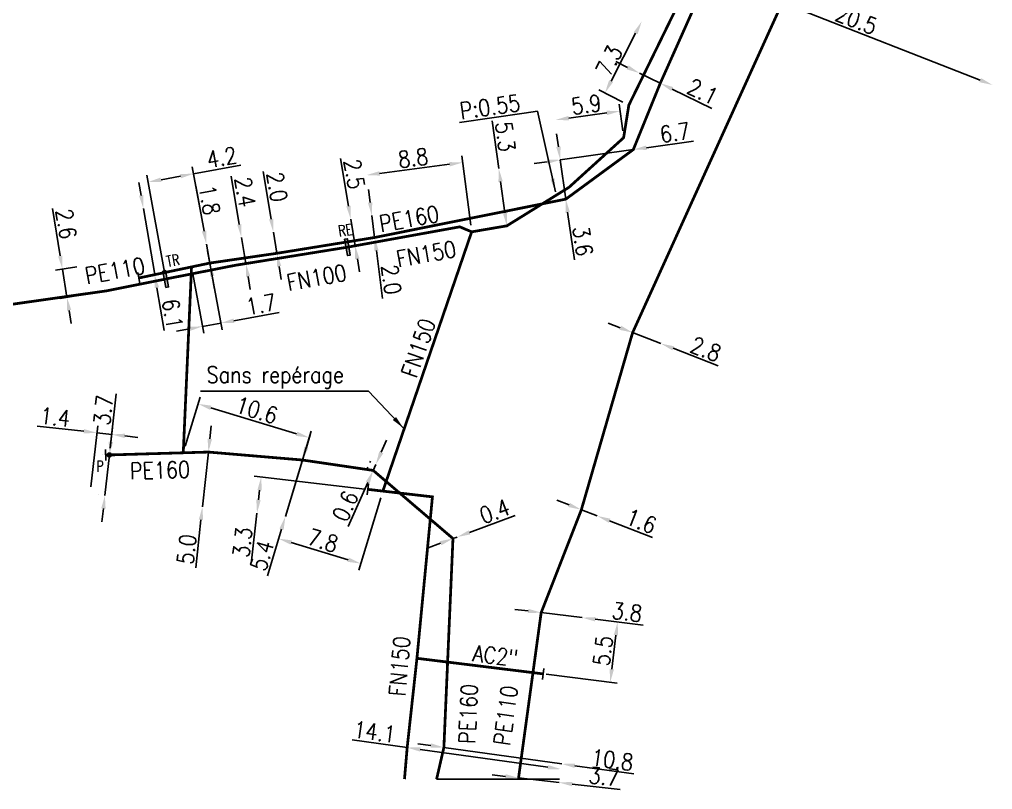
# Model space of a CAD drawing. Header units: millimetres. Extents: x 115427 to 116008, y 128996 to 129983.
# Drawn here: x 115919.5 to 116007.9, y 128999.1 to 129069 of the extents above; entities that cross this region are included whole.
import ezdxf
from ezdxf.enums import TextEntityAlignment as Align

# ---------------------------------------------------------------- set-up
doc = ezdxf.new("R2010")
doc.units = ezdxf.units.MM
doc.header["$PDMODE"] = 34
for name, pattern in [('L_25_AP', [2000, 1000, 1000]), ('L_25_FN', [2000, 1000, 1000]), ('L_25_PE', [2000, 1000, 1000])]:
    doc.linetypes.add(name, pattern=pattern)
doc.layers.get('0').update_dxf_attribs({"linetype": 'CONTINUOUS'})
doc.layers.get('Defpoints').update_dxf_attribs({"linetype": 'CONTINUOUS'})
for name, color, linetype in [('L_150', 1, 'CONTINUOUS'), ('L_300', 7, 'CONTINUOUS'), ('L_340', 7, 'CONTINUOUS')]:
    doc.layers.add(name, color=color, linetype=linetype)
doc.styles.add('G_ROMANS', font='ROMANS.SHX', dxfattribs={"width": 0.75})
doc.styles.get("Standard").update_dxf_attribs({"font": 'romans.shx', "width": 0.85})
doc.dimstyles.get("Standard").update_dxf_attribs({"dimtxt": 1.5, "dimasz": 1.2, "dimexe": 0.625, "dimexo": 0.625, "dimgap": 0.25, "dimtad": 1, "dimdec": 1, "dimzin": 0, "dimdsep": 46, "dimtxsty": 'Standard', "dimcen": -0.5, "dimadec": 0, "dimazin": 0, "dimtfac": 1, "dimtdec": 1, "dimtmove": 0, "dimatfit": 3, "dimfxl": 0, "dimtolj": 1, "dimtzin": 0, "dimarcsym": 0})

# ---------------------------------------------------------------- blocks, each defined once
blk = doc.blocks.new('*D31')
at = {"layer": 'Defpoints', "color": 0, "linetype": 'Continuous', "transparency": 16777216}
for p in [(115923.406, 129046.312), (115925.322, 129046.623), (115927.437, 129044.333)]:
    blk.add_point(p, dxfattribs=at)
at = {"layer": 'L_150', "color": 0, "linetype": 'Continuous', "lineweight": -2, "transparency": 16777216}
for p, q in [((115923.213, 129047.496), (115922.512, 129051.811)), ((115924.705, 129046.523), (115922.789, 129046.212)), ((115923.823, 129043.745), (115923.406, 129046.312)), ((115926.82, 129044.233), (115923.206, 129043.645)), ((115924.015, 129042.561), (115924.208, 129041.377))]:
    blk.add_line(p, q, dxfattribs=at)
at = {"layer": 'L_150', "color": 0, "linetype": 'Continuous', "transparency": 16777216}
for points in [[(115923.41, 129047.528), (115923.016, 129047.464), (115923.406, 129046.312)], [(115924.212, 129042.593), (115923.818, 129042.529), (115923.823, 129043.745)]]:
    blk.add_solid(points, dxfattribs=at)
at = {"layer": 'L_150', "color": 0, "linetype": 'Continuous', "transparency": 16777216, "insert": (115923.753, 129050.406), "char_height": 1.5, "attachment_point": 5, "rotation": 279.2305}
blk.add_mtext('\\A1;2.6', dxfattribs=at)
blk = doc.blocks.new('*D32')
at = {"layer": 'Defpoints', "color": 0, "linetype": 'Continuous', "transparency": 16777216}
for p in [(115949.586, 129050.837), (115949.586, 129050.837), (115949.991, 129048.421)]:
    blk.add_point(p, dxfattribs=at)
at = {"layer": 'L_150', "color": 0, "linetype": 'Continuous', "lineweight": -2, "transparency": 16777216}
for p, q in [((115949.388, 129052.021), (115948.667, 129056.332)), ((115949.991, 129048.421), (115949.586, 129050.837)), ((115950.189, 129047.237), (115950.387, 129046.054))]:
    blk.add_line(p, q, dxfattribs=at)
at = {"layer": 'L_150', "color": 0, "linetype": 'Continuous', "transparency": 16777216}
for points in [[(115949.586, 129052.054), (115949.191, 129051.988), (115949.586, 129050.837)], [(115950.386, 129047.27), (115949.991, 129047.204), (115949.991, 129048.421)]]:
    blk.add_solid(points, dxfattribs=at)
at = {"layer": 'L_150', "color": 0, "linetype": 'Continuous', "transparency": 16777216, "insert": (115949.915, 129054.933), "char_height": 1.5, "attachment_point": 5, "rotation": 279.49869}
blk.add_mtext('\\A1;2.5', dxfattribs=at)
blk = doc.blocks.new('*D33')
at = {"layer": 'Defpoints', "color": 0, "linetype": 'Continuous', "transparency": 16777216}
for p in [(115952.505, 129026.149), (115943.043, 129021.834), (115943.043, 129021.834)]:
    blk.add_point(p, dxfattribs=at)
at = {"layer": 'L_150', "color": 0, "linetype": 'Continuous', "lineweight": -2, "transparency": 16777216}
for p, q in [((115952.323, 129025.551), (115950.325, 129018.971)), ((115949.359, 129019.917), (115944.192, 129021.486))]:
    blk.add_line(p, q, dxfattribs=at)
at = {"layer": 'L_150', "color": 0, "linetype": 'Continuous', "transparency": 16777216}
for points in [[(115944.25, 129021.677), (115944.133, 129021.294), (115943.043, 129021.834)], [(115949.417, 129020.109), (115949.301, 129019.726), (115950.507, 129019.569)]]:
    blk.add_solid(points, dxfattribs=at)
at = {"layer": 'L_150', "color": 0, "linetype": 'Continuous', "transparency": 16777216, "insert": (115947.066, 129021.658), "char_height": 1.5, "attachment_point": 5, "rotation": 343.11285}
blk.add_mtext('\\A1;7.8', dxfattribs=at)
blk = doc.blocks.new('*D34')
at = {"layer": 'Defpoints', "color": 0, "linetype": 'Continuous', "transparency": 16777216}
for p in [(115951.498, 129026.266), (115941.078, 129024.15), (115941.078, 129024.15)]:
    blk.add_point(p, dxfattribs=at)
at = {"layer": 'L_340', "color": 0, "linetype": 'Continuous', "lineweight": -2, "transparency": 16777216}
for p, q in [((115950.877, 129026.338), (115940.836, 129027.5)), ((115941.319, 129026.236), (115941.216, 129025.342)), ((115941.078, 129024.15), (115940.575, 129019.808))]:
    blk.add_line(p, q, dxfattribs=at)
at = {"layer": 'L_340', "color": 0, "linetype": 'Continuous', "transparency": 16777216}
for points in [[(115941.121, 129026.259), (115941.518, 129026.213), (115941.457, 129027.428)], [(115941.017, 129025.365), (115941.414, 129025.319), (115941.078, 129024.15)]]:
    blk.add_solid(points, dxfattribs=at)
at = {"layer": 'L_340', "color": 0, "linetype": 'Continuous', "transparency": 16777216, "insert": (115939.764, 129021.498), "char_height": 1.5, "attachment_point": 5, "rotation": 83.39656}
blk.add_mtext('\\A1;3.3', dxfattribs=at)
blk = doc.blocks.new('L_340_19')
at = {"linetype": 'Continuous'}
blk.add_hatch(color=0, dxfattribs=at).paths.add_polyline_path([(0.125, 0.75), (-0.125, 0.75), (-0.125, -0.75), (0.125, -0.75)])
at = {"color": 0, "linetype": 'Continuous'}
blk.add_lwpolyline([(-0.125, 0.75), (0.125, 0.75), (0.125, -0.75), (-0.125, -0.75)], close=True, dxfattribs=at)
at = {"color": 0, "linetype": 'Continuous', "width": 0.75}
for tag, height, flags, p in [('TR', 1, 8, (0, 1.981)), ('DEF_LEG', 1.2, 3, (0, -5)), ('DEF_COUP', 1.2, 3, (0, -7.5)), ('DEF_TYPE', 1.2, 3, (0, -10))]:
    blk.add_attdef(tag, text='', height=height, dxfattribs=dict(at, flags=flags)).set_placement(p, align=Align.MIDDLE)
blk = doc.blocks.new('L_340_07')
at = {"color": 0, "linetype": 'Continuous', "const_width": 0.25, "flags": 128}
blk.add_lwpolyline([(0, 0), (0.35, 0)], dxfattribs=at)
at = {"color": 0, "linetype": 'Continuous', "flags": 128}
blk.add_lwpolyline([(0.35, -0.5), (0.35, 0.5)], dxfattribs=at)
at = {"color": 0, "linetype": 'Continuous', "width": 0.75, "flags": 3}
for tag, p in [('DEF_LEG', (0.723, -3.465)), ('DEF_COUP', (0.723, -5.965)), ('DEF_TYPE', (0.723, -8.465))]:
    blk.add_attdef(tag, text='', height=1.2, dxfattribs=at).set_placement(p, align=Align.MIDDLE)
blk = doc.blocks.new('*D36')
at = {"layer": 'Defpoints', "color": 0, "linetype": 'Continuous', "transparency": 16777216}
for p in [(115973.823, 129014.261), (115973.823, 129014.261), (115966.717, 129009.597)]:
    blk.add_point(p, dxfattribs=at)
at = {"layer": 'L_340', "color": 0, "linetype": 'Continuous', "lineweight": -2, "transparency": 16777216}
for p, q in [((115973.296, 129009.994), (115973.676, 129013.07)), ((115967.337, 129009.52), (115973.769, 129008.726))]:
    blk.add_line(p, q, dxfattribs=at)
at = {"layer": 'L_340', "color": 0, "linetype": 'Continuous', "transparency": 16777216}
for points in [[(115973.477, 129013.095), (115973.874, 129013.046), (115973.823, 129014.261)], [(115973.098, 129010.018), (115973.495, 129009.969), (115973.149, 129008.803)]]:
    blk.add_solid(points, dxfattribs=at)
at = {"layer": 'L_340', "color": 0, "linetype": 'Continuous', "transparency": 16777216, "insert": (115972.493, 129011.655), "char_height": 1.5, "attachment_point": 5, "rotation": 82.96334}
blk.add_mtext('\\A1;5.5', dxfattribs=at)
blk = doc.blocks.new('*D37')
at = {"layer": 'Defpoints', "color": 0, "linetype": 'Continuous', "transparency": 16777216}
for p in [(115954.715, 129002.864), (115968.679, 129000.909), (115968.679, 129000.909)]:
    blk.add_point(p, dxfattribs=at)
at = {"layer": 'L_150', "color": 0, "linetype": 'Continuous', "lineweight": -2, "transparency": 16777216}
for p, q in [((115954.715, 129002.864), (115949.724, 129003.562)), ((115967.49, 129001.075), (115955.903, 129002.697))]:
    blk.add_line(p, q, dxfattribs=at)
at = {"layer": 'L_150', "color": 0, "linetype": 'Continuous', "transparency": 16777216}
for points in [[(115955.931, 129002.895), (115955.876, 129002.499), (115954.715, 129002.864)], [(115967.518, 129001.273), (115967.463, 129000.877), (115968.679, 129000.909)]]:
    blk.add_solid(points, dxfattribs=at)
at = {"layer": 'L_150', "color": 0, "linetype": 'Continuous', "transparency": 16777216, "insert": (115951.764, 129004.286), "char_height": 1.5, "attachment_point": 5, "rotation": 352.03154}
blk.add_mtext('\\A1;14.1', dxfattribs=at)
blk = doc.blocks.new('*D38')
at = {"layer": 'Defpoints', "color": 0, "linetype": 'Continuous', "transparency": 16777216}
for p in [(115951.021, 129054.838), (115951.021, 129054.838), (115960.57, 129049.688)]:
    blk.add_point(p, dxfattribs=at)
at = {"layer": 'L_150', "color": 0, "linetype": 'Continuous', "lineweight": -2, "transparency": 16777216}
for p, q in [((115958.557, 129055.824), (115952.211, 129054.993)), ((115960.489, 129050.308), (115959.665, 129056.6))]:
    blk.add_line(p, q, dxfattribs=at)
at = {"layer": 'L_150', "color": 0, "linetype": 'Continuous', "transparency": 16777216}
for points in [[(115958.531, 129056.023), (115958.583, 129055.626), (115959.746, 129055.98)], [(115952.185, 129055.192), (115952.237, 129054.795), (115951.021, 129054.838)]]:
    blk.add_solid(points, dxfattribs=at)
at = {"layer": 'L_150', "color": 0, "linetype": 'Continuous', "transparency": 16777216, "insert": (115955.254, 129056.4), "char_height": 1.5, "attachment_point": 5, "rotation": 7.45981}
blk.add_mtext('\\A1;8.8', dxfattribs=at)
blk = doc.blocks.new('L_340_20')
at = {"linetype": 'Continuous'}
blk.add_hatch(color=0, dxfattribs=at).paths.add_polyline_path([(0.125, 0.75), (-0.125, 0.75), (-0.125, -0.75), (0.125, -0.75)])
at = {"color": 0, "linetype": 'Continuous'}
blk.add_lwpolyline([(-0.125, 0.75), (0.125, 0.75), (0.125, -0.75), (-0.125, -0.75)], close=True, dxfattribs=at)
at = {"color": 0, "linetype": 'Continuous', "width": 0.75}
for tag, height, flags, p in [('RE', 1, 8, (0, 2.189)), ('DEF_LEG', 1.2, 3, (0, -5)), ('DEF_COUP', 1.2, 3, (0, -7.5)), ('DEF_TYPE', 1.2, 3, (0, -10))]:
    blk.add_attdef(tag, text='', height=height, dxfattribs=dict(at, flags=flags)).set_placement(p, align=Align.MIDDLE)
blk = doc.blocks.new('*D40')
at = {"layer": 'Defpoints', "color": 0, "linetype": 'Continuous', "transparency": 16777216}
for p in [(115963.031, 129055.432), (115963.031, 129055.432), (115963.765, 129050.234)]:
    blk.add_point(p, dxfattribs=at)
at = {"layer": 'L_150', "color": 0, "linetype": 'Continuous', "lineweight": -2, "transparency": 16777216}
for p, q in [((115963.031, 129055.432), (115962.42, 129059.761)), ((115963.597, 129051.422), (115963.199, 129054.244))]:
    blk.add_line(p, q, dxfattribs=at)
at = {"layer": 'L_150', "color": 0, "linetype": 'Continuous', "transparency": 16777216}
for points in [[(115963.397, 129054.272), (115963.001, 129054.216), (115963.031, 129055.432)], [(115963.795, 129051.45), (115963.399, 129051.394), (115963.765, 129050.234)]]:
    blk.add_solid(points, dxfattribs=at)
at = {"layer": 'L_150', "color": 0, "linetype": 'Continuous', "transparency": 16777216, "insert": (115963.632, 129058.33), "char_height": 1.5, "attachment_point": 5, "rotation": 278.03286}
blk.add_mtext('\\A1;5.3', dxfattribs=at)
blk = doc.blocks.new('*D41')
at = {"layer": 'Defpoints', "color": 0, "linetype": 'Continuous', "transparency": 16777216}
for p in [(115939.671, 129049.178), (115939.671, 129049.178), (115939.084, 129046.647)]:
    blk.add_point(p, dxfattribs=at)
at = {"layer": 'L_150', "color": 0, "linetype": 'Continuous', "lineweight": -2, "transparency": 16777216}
for p, q in [((115939.473, 129050.362), (115938.742, 129054.733)), ((115940.067, 129046.811), (115939.671, 129049.178)), ((115939.701, 129046.75), (115940.684, 129046.914)), ((115940.265, 129045.628), (115940.463, 129044.444))]:
    blk.add_line(p, q, dxfattribs=at)
at = {"layer": 'L_150', "color": 0, "linetype": 'Continuous', "transparency": 16777216}
for points in [[(115939.67, 129050.395), (115939.276, 129050.329), (115939.671, 129049.178)], [(115940.462, 129045.661), (115940.068, 129045.595), (115940.067, 129046.811)]]:
    blk.add_solid(points, dxfattribs=at)
at = {"layer": 'L_150', "color": 0, "linetype": 'Continuous', "transparency": 16777216, "insert": (115939.995, 129053.304), "char_height": 1.5, "attachment_point": 5, "rotation": 279.49869}
blk.add_mtext('\\A1;2.4', dxfattribs=at)
blk = doc.blocks.new('*D42')
at = {"layer": 'Defpoints', "color": 0, "linetype": 'Continuous', "transparency": 16777216}
for p in [(115968.191, 129059.848), (115968.191, 129059.848), (115974.367, 129058.232)]:
    blk.add_point(p, dxfattribs=at)
at = {"layer": 'L_150', "color": 0, "linetype": 'Continuous', "lineweight": -2, "transparency": 16777216}
for p, q in [((115974.282, 129058.851), (115973.952, 129061.266)), ((115972.848, 129060.485), (115969.38, 129060.011))]:
    blk.add_line(p, q, dxfattribs=at)
at = {"layer": 'L_150', "color": 0, "linetype": 'Continuous', "transparency": 16777216}
for points in [[(115969.353, 129060.209), (115969.407, 129059.812), (115968.191, 129059.848)], [(115972.821, 129060.683), (115972.875, 129060.287), (115974.037, 129060.647)]]:
    blk.add_solid(points, dxfattribs=at)
at = {"layer": 'L_150', "color": 0, "linetype": 'Continuous', "transparency": 16777216, "insert": (115970.979, 129061.238), "char_height": 1.5, "attachment_point": 5, "rotation": 7.78445}
blk.add_mtext('\\A1;5.9', dxfattribs=at)
blk = doc.blocks.new('*D43')
at = {"layer": 'Defpoints', "color": 0, "linetype": 'Continuous', "transparency": 16777216}
for p in [(115976.01, 129068.791), (115976.01, 129068.791), (115974.84, 129061.186)]:
    blk.add_point(p, dxfattribs=at)
at = {"layer": 'L_150', "color": 0, "linetype": 'Continuous', "lineweight": -2, "transparency": 16777216}
for p, q in [((115973.224, 129063.364), (115975.462, 129067.724)), ((115974.284, 129061.471), (115972.12, 129062.582))]:
    blk.add_line(p, q, dxfattribs=at)
at = {"layer": 'L_150', "color": 0, "linetype": 'Continuous', "transparency": 16777216}
for points in [[(115975.284, 129067.815), (115975.639, 129067.632), (115976.01, 129068.791)], [(115973.046, 129063.456), (115973.402, 129063.273), (115972.676, 129062.297)]]:
    blk.add_solid(points, dxfattribs=at)
at = {"layer": 'L_150', "color": 0, "linetype": 'Continuous', "transparency": 16777216, "insert": (115973.053, 129065.222), "char_height": 1.5, "attachment_point": 5, "rotation": 62.82729}
blk.add_mtext('\\A1;7.3', dxfattribs=at)
blk = doc.blocks.new('*D45')
at = {"layer": 'Defpoints', "color": 0, "linetype": 'Continuous', "transparency": 16777216}
for p in [(115935.314, 129054.963), (115936.08, 129050.777), (115932.794, 129045.405)]:
    blk.add_point(p, dxfattribs=at)
at = {"layer": 'L_340', "color": 0, "linetype": 'Continuous', "lineweight": -2, "transparency": 16777216}
for p, q in [((115935.968, 129051.392), (115935.202, 129055.577)), ((115935.314, 129054.963), (115939.614, 129055.75)), ((115932.681, 129046.02), (115931.07, 129054.821)), ((115932.363, 129054.423), (115934.134, 129054.747))]:
    blk.add_line(p, q, dxfattribs=at)
at = {"layer": 'L_340', "color": 0, "linetype": 'Continuous', "transparency": 16777216}
for points in [[(115934.098, 129054.943), (115934.17, 129054.55), (115935.314, 129054.963)], [(115932.327, 129054.619), (115932.399, 129054.226), (115931.183, 129054.207)]]:
    blk.add_solid(points, dxfattribs=at)
at = {"layer": 'L_340', "color": 0, "linetype": 'Continuous', "transparency": 16777216, "insert": (115937.874, 129056.448), "char_height": 1.5, "attachment_point": 5, "rotation": 10.37121}
blk.add_mtext('\\A1;4.2', dxfattribs=at)
blk = doc.blocks.new('*D103')
at = {"layer": 'Defpoints', "color": 0, "linetype": 'Continuous', "transparency": 16777216}
for p in [(115988.775, 129070.491), (116007.867, 129063.024), (116007.867, 129063.024)]:
    blk.add_point(p, dxfattribs=at)
at = {"layer": 'L_150', "color": 0, "linetype": 'Continuous', "lineweight": -2, "transparency": 16777216}
blk.add_line((115989.893, 129070.054), (116006.749, 129063.461), dxfattribs=at)
at = {"layer": 'L_150', "color": 0, "linetype": 'Continuous', "transparency": 16777216}
for points in [[(115989.966, 129070.24), (115989.82, 129069.868), (115988.775, 129070.491)], [(116006.822, 129063.647), (116006.676, 129063.275), (116007.867, 129063.024)]]:
    blk.add_solid(points, dxfattribs=at)
at = {"layer": 'L_150', "color": 0, "linetype": 'Continuous', "transparency": 16777216, "insert": (115995.505, 129068.933), "char_height": 1.5, "attachment_point": 5, "rotation": 338.63851}
blk.add_mtext('\\A1;20.5', dxfattribs=at)
blk = doc.blocks.new('*D107')
at = {"layer": 'Defpoints', "color": 0, "linetype": 'Continuous', "transparency": 16777216}
for p in [(115975.809, 129064.098), (115975.809, 129064.098), (115977.697, 129063.179)]:
    blk.add_point(p, dxfattribs=at)
at = {"layer": 'L_150', "color": 0, "linetype": 'Continuous', "lineweight": -2, "transparency": 16777216}
for p, q in [((115974.73, 129064.623), (115973.651, 129065.148)), ((115975.809, 129064.098), (115977.697, 129063.179)), ((115978.776, 129062.654), (115982.38, 129060.901))]:
    blk.add_line(p, q, dxfattribs=at)
at = {"layer": 'L_150', "color": 0, "linetype": 'Continuous', "transparency": 16777216}
for points in [[(115974.818, 129064.803), (115974.642, 129064.443), (115975.809, 129064.098)], [(115978.864, 129062.834), (115978.689, 129062.474), (115977.697, 129063.179)]]:
    blk.add_solid(points, dxfattribs=at)
at = {"layer": 'L_150', "color": 0, "linetype": 'Continuous', "transparency": 16777216, "insert": (115981.555, 129062.414), "char_height": 1.5, "attachment_point": 5, "rotation": 334.05377}
blk.add_mtext('\\A1;2.1', dxfattribs=at)
blk = doc.blocks.new('*D108')
at = {"layer": 'Defpoints', "color": 0, "linetype": 'Continuous', "transparency": 16777216}
for p in [(115968.615, 129056.22), (115968.615, 129056.22), (115969.118, 129052.656)]:
    blk.add_point(p, dxfattribs=at)
at = {"layer": 'L_150', "color": 0, "linetype": 'Continuous', "lineweight": -2, "transparency": 16777216}
for p, q in [((115968.447, 129057.408), (115968.28, 129058.597)), ((115968.615, 129056.22), (115969.118, 129052.656)), ((115969.286, 129051.467), (115969.897, 129047.139))]:
    blk.add_line(p, q, dxfattribs=at)
at = {"layer": 'L_150', "color": 0, "linetype": 'Continuous', "transparency": 16777216}
for points in [[(115968.645, 129057.436), (115968.249, 129057.38), (115968.615, 129056.22)], [(115969.484, 129051.495), (115969.088, 129051.439), (115969.118, 129052.656)]]:
    blk.add_solid(points, dxfattribs=at)
at = {"layer": 'L_150', "color": 0, "linetype": 'Continuous', "transparency": 16777216, "insert": (115970.665, 129048.849), "char_height": 1.5, "attachment_point": 5, "rotation": 278.03286}
blk.add_mtext('\\A1;3.6', dxfattribs=at)
blk = doc.blocks.new('*D109')
at = {"layer": 'Defpoints', "color": 0, "linetype": 'Continuous', "transparency": 16777216}
for p in [(115975.249, 129057.156), (115968.615, 129056.22), (115968.615, 129056.22)]:
    blk.add_point(p, dxfattribs=at)
at = {"layer": 'L_150', "color": 0, "linetype": 'Continuous', "lineweight": -2, "transparency": 16777216}
for p, q in [((115976.438, 129057.324), (115980.706, 129057.927)), ((115968.615, 129056.22), (115975.249, 129057.156)), ((115967.427, 129056.053), (115966.239, 129055.885))]:
    blk.add_line(p, q, dxfattribs=at)
at = {"layer": 'L_150', "color": 0, "linetype": 'Continuous', "transparency": 16777216}
for points in [[(115976.41, 129057.522), (115976.466, 129057.126), (115975.249, 129057.156)], [(115967.399, 129056.251), (115967.455, 129055.854), (115968.615, 129056.22)]]:
    blk.add_solid(points, dxfattribs=at)
at = {"layer": 'L_150', "color": 0, "linetype": 'Continuous', "transparency": 16777216, "insert": (115979.026, 129058.699), "char_height": 1.5, "attachment_point": 5, "rotation": 8.03286}
blk.add_mtext('\\A1;6.7', dxfattribs=at)
blk = doc.blocks.new('*D110')
at = {"layer": 'Defpoints', "color": 0, "linetype": 'Continuous', "transparency": 16777216}
for p in [(115951.503, 129051.158), (115951.503, 129051.158), (115951.762, 129049.175)]:
    blk.add_point(p, dxfattribs=at)
at = {"layer": 'L_150', "color": 0, "linetype": 'Continuous', "lineweight": -2, "transparency": 16777216}
for p, q in [((115951.347, 129052.348), (115951.191, 129053.538)), ((115951.503, 129051.158), (115951.762, 129049.175)), ((115951.918, 129047.985), (115952.486, 129043.651))]:
    blk.add_line(p, q, dxfattribs=at)
at = {"layer": 'L_150', "color": 0, "linetype": 'Continuous', "transparency": 16777216}
for points in [[(115951.545, 129052.374), (115951.149, 129052.322), (115951.503, 129051.158)], [(115952.117, 129048.011), (115951.72, 129047.959), (115951.762, 129049.175)]]:
    blk.add_solid(points, dxfattribs=at)
at = {"layer": 'L_150', "color": 0, "linetype": 'Continuous', "transparency": 16777216, "insert": (115953.271, 129045.353), "char_height": 1.5, "attachment_point": 5, "rotation": 277.45981}
blk.add_mtext('\\A1;2.0', dxfattribs=at)
blk = doc.blocks.new('*D111')
at = {"layer": 'Defpoints', "color": 0, "linetype": 'Continuous', "transparency": 16777216}
for p in [(115942.566, 129049.663), (115942.566, 129049.663), (115942.888, 129047.74)]:
    blk.add_point(p, dxfattribs=at)
at = {"layer": 'L_150', "color": 0, "linetype": 'Continuous', "lineweight": -2, "transparency": 16777216}
for p, q in [((115942.368, 129050.846), (115941.646, 129055.158)), ((115942.888, 129047.74), (115942.566, 129049.663)), ((115943.086, 129046.556), (115943.285, 129045.373))]:
    blk.add_line(p, q, dxfattribs=at)
at = {"layer": 'L_150', "color": 0, "linetype": 'Continuous', "transparency": 16777216}
for points in [[(115942.565, 129050.879), (115942.171, 129050.813), (115942.566, 129049.663)], [(115943.284, 129046.589), (115942.889, 129046.523), (115942.888, 129047.74)]]:
    blk.add_solid(points, dxfattribs=at)
at = {"layer": 'L_150', "color": 0, "linetype": 'Continuous', "transparency": 16777216, "insert": (115942.895, 129053.759), "char_height": 1.5, "attachment_point": 5, "rotation": 279.50313}
blk.add_mtext('\\A1;2.0', dxfattribs=at)
blk = doc.blocks.new('*D112')
at = {"layer": 'Defpoints', "color": 0, "linetype": 'Continuous', "transparency": 16777216}
for p in [(115936.483, 129048.574), (115936.483, 129048.574), (115936.799, 129046.853)]:
    blk.add_point(p, dxfattribs=at)
at = {"layer": 'L_150', "color": 0, "linetype": 'Continuous', "lineweight": -2, "transparency": 16777216}
for p, q in [((115936.267, 129049.755), (115935.513, 129053.875)), ((115936.799, 129046.853), (115936.483, 129048.574)), ((115937.015, 129045.672), (115937.231, 129044.492))]:
    blk.add_line(p, q, dxfattribs=at)
at = {"layer": 'L_150', "color": 0, "linetype": 'Continuous', "transparency": 16777216}
for points in [[(115936.464, 129049.791), (115936.071, 129049.719), (115936.483, 129048.574)], [(115937.211, 129045.708), (115936.818, 129045.636), (115936.799, 129046.853)]]:
    blk.add_solid(points, dxfattribs=at)
at = {"layer": 'L_150', "color": 0, "linetype": 'Continuous', "transparency": 16777216, "insert": (115936.766, 129052.585), "char_height": 1.5, "attachment_point": 5, "rotation": 280.37121}
blk.add_mtext('\\A1;1.8', dxfattribs=at)
blk = doc.blocks.new('*D113')
at = {"layer": 'Defpoints', "color": 0, "linetype": 'Continuous', "transparency": 16777216}
for p in [(115936.483, 129048.574), (115935.134, 129046.503), (115937.795, 129041.406)]:
    blk.add_point(p, dxfattribs=at)
at = {"layer": 'L_150', "color": 0, "linetype": 'Continuous', "lineweight": -2, "transparency": 16777216}
for p, q in [((115936.596, 129047.959), (115937.908, 129040.791)), ((115935.247, 129045.888), (115936.236, 129040.485)), ((115938.976, 129041.622), (115943.097, 129042.376)), ((115934.943, 129040.884), (115933.762, 129040.668)), ((115936.123, 129041.1), (115937.795, 129041.406))]:
    blk.add_line(p, q, dxfattribs=at)
at = {"layer": 'L_150', "color": 0, "linetype": 'Continuous', "transparency": 16777216}
for points in [[(115938.94, 129041.819), (115939.012, 129041.425), (115937.795, 129041.406)], [(115934.907, 129041.081), (115934.979, 129040.687), (115936.123, 129041.1)]]:
    blk.add_solid(points, dxfattribs=at)
at = {"layer": 'L_150', "color": 0, "linetype": 'Continuous', "transparency": 16777216, "insert": (115941.446, 129043.091), "char_height": 1.5, "attachment_point": 5, "rotation": 10.37121}
blk.add_mtext('\\A1;1.7', dxfattribs=at)
blk = doc.blocks.new('*D114')
at = {"layer": 'Defpoints', "color": 0, "linetype": 'Continuous', "transparency": 16777216}
for p in [(115930.761, 129051.813), (115930.761, 129051.813), (115931.789, 129045.8)]:
    blk.add_point(p, dxfattribs=at)
at = {"layer": 'L_150', "color": 0, "linetype": 'Continuous', "lineweight": -2, "transparency": 16777216}
for p, q in [((115930.559, 129052.996), (115930.357, 129054.179)), ((115930.761, 129051.813), (115931.789, 129045.8)), ((115931.991, 129044.618), (115932.656, 129040.728))]:
    blk.add_line(p, q, dxfattribs=at)
at = {"layer": 'L_150', "color": 0, "linetype": 'Continuous', "transparency": 16777216}
for points in [[(115930.756, 129053.03), (115930.362, 129052.962), (115930.761, 129051.813)], [(115932.188, 129044.651), (115931.794, 129044.584), (115931.789, 129045.8)]]:
    blk.add_solid(points, dxfattribs=at)
at = {"layer": 'L_150', "color": 0, "linetype": 'Continuous', "transparency": 16777216, "insert": (115933.411, 129042.25), "char_height": 1.5, "attachment_point": 5, "rotation": 279.70173}
blk.add_mtext('\\A1;6.1', dxfattribs=at)
blk = doc.blocks.new('*D115')
at = {"layer": 'Defpoints', "color": 0, "linetype": 'Continuous', "transparency": 16777216}
for p in [(115945.21, 129028.971), (115943.656, 129023.852), (115943.656, 129023.852)]:
    blk.add_point(p, dxfattribs=at)
at = {"layer": 'L_150', "color": 0, "linetype": 'Continuous', "lineweight": -2, "transparency": 16777216}
for p, q in [((115945.558, 129030.119), (115945.907, 129031.267)), ((115945.21, 129028.971), (115943.656, 129023.852)), ((115943.307, 129022.703), (115942.02, 129018.462))]:
    blk.add_line(p, q, dxfattribs=at)
at = {"layer": 'L_150', "color": 0, "linetype": 'Continuous', "transparency": 16777216}
for points in [[(115945.367, 129030.177), (115945.75, 129030.061), (115945.21, 129028.971)], [(115943.116, 129022.761), (115943.498, 129022.645), (115943.656, 129023.852)]]:
    blk.add_solid(points, dxfattribs=at)
at = {"layer": 'L_150', "color": 0, "linetype": 'Continuous', "transparency": 16777216, "insert": (115941.532, 129020.299), "char_height": 1.5, "attachment_point": 5, "rotation": 73.11285}
blk.add_mtext('\\A1;5.4', dxfattribs=at)
blk = doc.blocks.new('*D116')
at = {"layer": 'Defpoints', "color": 0, "linetype": 'Continuous', "transparency": 16777216}
for p in [(115945.826, 129031.002), (115934.384, 129029.628), (115943.656, 129023.852)]:
    blk.add_point(p, dxfattribs=at)
at = {"layer": 'L_150', "color": 0, "linetype": 'Continuous', "lineweight": -2, "transparency": 16777216}
for p, q in [((115934.565, 129030.226), (115935.913, 129034.664)), ((115936.88, 129033.718), (115944.678, 129031.35)), ((115943.837, 129024.45), (115946.008, 129031.6))]:
    blk.add_line(p, q, dxfattribs=at)
at = {"layer": 'L_150', "color": 0, "linetype": 'Continuous', "transparency": 16777216}
for points in [[(115936.938, 129033.909), (115936.821, 129033.526), (115935.731, 129034.066)], [(115944.736, 129031.542), (115944.62, 129031.159), (115945.826, 129031.002)]]:
    blk.add_solid(points, dxfattribs=at)
at = {"layer": 'L_150', "color": 0, "linetype": 'Continuous', "transparency": 16777216, "insert": (115941.063, 129033.493), "char_height": 1.5, "attachment_point": 5, "rotation": 343.11285}
blk.add_mtext('\\A1;10.6', dxfattribs=at)
blk = doc.blocks.new('*D117')
at = {"layer": 'Defpoints', "color": 0, "linetype": 'Continuous', "transparency": 16777216}
for p in [(115936.663, 129029.694), (115936.12, 129024.724), (115936.12, 129024.724)]:
    blk.add_point(p, dxfattribs=at)
at = {"layer": 'L_150', "color": 0, "linetype": 'Continuous', "lineweight": -2, "transparency": 16777216}
for p, q in [((115936.793, 129030.887), (115936.923, 129032.08)), ((115936.663, 129029.694), (115936.12, 129024.724)), ((115935.99, 129023.531), (115935.515, 129019.185))]:
    blk.add_line(p, q, dxfattribs=at)
at = {"layer": 'L_150', "color": 0, "linetype": 'Continuous', "transparency": 16777216}
for points in [[(115936.594, 129030.909), (115936.992, 129030.866), (115936.663, 129029.694)], [(115935.791, 129023.553), (115936.189, 129023.509), (115936.12, 129024.724)]]:
    blk.add_solid(points, dxfattribs=at)
at = {"layer": 'L_150', "color": 0, "linetype": 'Continuous', "transparency": 16777216, "insert": (115934.693, 129020.87), "char_height": 1.5, "attachment_point": 5, "rotation": 83.76973}
blk.add_mtext('\\A1;5.0', dxfattribs=at)
blk = doc.blocks.new('*D118')
at = {"layer": 'Defpoints', "color": 0, "linetype": 'Continuous', "transparency": 16777216}
for p in [(115926.543, 129031.445), (115927.677, 129029.432), (115925.925, 129025.904)]:
    blk.add_point(p, dxfattribs=at)
at = {"layer": 'L_340', "color": 0, "linetype": 'Continuous', "lineweight": -2, "transparency": 16777216}
for p, q in [((115925.35, 129031.578), (115921.126, 129032.049)), ((115925.994, 129026.525), (115926.612, 129032.066)), ((115927.746, 129030.053), (115927.954, 129031.916)), ((115927.884, 129031.295), (115926.543, 129031.445)), ((115929.077, 129031.162), (115930.27, 129031.029))]:
    blk.add_line(p, q, dxfattribs=at)
at = {"layer": 'L_340', "color": 0, "linetype": 'Continuous', "transparency": 16777216}
for points in [[(115925.372, 129031.777), (115925.328, 129031.379), (115926.543, 129031.445)], [(115929.099, 129031.361), (115929.055, 129030.963), (115927.884, 129031.295)]]:
    blk.add_solid(points, dxfattribs=at)
at = {"layer": 'L_340', "color": 0, "linetype": 'Continuous', "transparency": 16777216, "insert": (115922.753, 129032.874), "char_height": 1.5, "attachment_point": 5, "rotation": 353.63763}
blk.add_mtext('\\A1;1.4', dxfattribs=at)
blk = doc.blocks.new('*D119')
at = {"layer": 'Defpoints', "color": 0, "linetype": 'Continuous', "transparency": 16777216}
for p in [(115927.677, 129029.432), (115927.267, 129025.755), (115927.267, 129025.755)]:
    blk.add_point(p, dxfattribs=at)
at = {"layer": 'L_340', "color": 0, "linetype": 'Continuous', "lineweight": -2, "transparency": 16777216}
for p, q in [((115927.81, 129030.624), (115928.294, 129034.969)), ((115927.056, 129029.501), (115927.056, 129029.501)), ((115927.267, 129025.755), (115927.677, 129029.432)), ((115926.646, 129025.824), (115926.646, 129025.824)), ((115927.134, 129024.562), (115927.001, 129023.369))]:
    blk.add_line(p, q, dxfattribs=at)
at = {"layer": 'L_340', "color": 0, "linetype": 'Continuous', "transparency": 16777216}
for points in [[(115927.611, 129030.647), (115928.008, 129030.602), (115927.677, 129029.432)], [(115926.935, 129024.584), (115927.332, 129024.54), (115927.267, 129025.755)]]:
    blk.add_solid(points, dxfattribs=at)
at = {"layer": 'L_340', "color": 0, "linetype": 'Continuous', "transparency": 16777216, "insert": (115927.125, 129033.504), "char_height": 1.5, "attachment_point": 5, "rotation": 83.63763}
blk.add_mtext('\\A1;3.7', dxfattribs=at)
blk = doc.blocks.new('*D120')
at = {"layer": 'Defpoints', "color": 0, "linetype": 'Continuous', "transparency": 16777216}
for p in [(115951.873, 129028.576), (115951.984, 129028.526), (115951.74, 129027.978)]:
    blk.add_point(p, dxfattribs=at)
at = {"layer": 'L_150', "color": 0, "linetype": 'Continuous', "lineweight": -2, "transparency": 16777216}
for p, q in [((115952.361, 129029.672), (115952.848, 129030.768)), ((115951.413, 129028.78), (115951.302, 129028.83)), ((115951.873, 129028.576), (115951.629, 129028.027)), ((115951.169, 129028.232), (115951.058, 129028.281)), ((115951.141, 129026.931), (115949.364, 129022.937))]:
    blk.add_line(p, q, dxfattribs=at)
at = {"layer": 'L_150', "color": 0, "linetype": 'Continuous', "transparency": 16777216}
for points in [[(115952.178, 129029.753), (115952.543, 129029.591), (115951.873, 129028.576)], [(115950.959, 129027.012), (115951.324, 129026.85), (115951.629, 129028.027)]]:
    blk.add_solid(points, dxfattribs=at)
at = {"layer": 'L_150', "color": 0, "linetype": 'Continuous', "transparency": 16777216, "insert": (115949.095, 129024.792), "char_height": 1.5, "attachment_point": 5, "rotation": 66.01711}
blk.add_mtext('\\A1;0.6', dxfattribs=at)
blk = doc.blocks.new('*D121')
at = {"layer": 'Defpoints', "color": 0, "linetype": 'Continuous', "transparency": 16777216}
for p in [(115958.049, 129002.88), (115968.745, 129001.382), (115968.745, 129001.382)]:
    blk.add_point(p, dxfattribs=at)
at = {"layer": 'L_150', "color": 0, "linetype": 'Continuous', "lineweight": -2, "transparency": 16777216}
for p, q in [((115956.861, 129003.046), (115955.673, 129003.212)), ((115958.049, 129002.88), (115968.745, 129001.382)), ((115969.934, 129001.216), (115975.285, 129000.467))]:
    blk.add_line(p, q, dxfattribs=at)
at = {"layer": 'L_150', "color": 0, "linetype": 'Continuous', "transparency": 16777216}
for points in [[(115956.889, 129003.244), (115956.833, 129002.848), (115958.049, 129002.88)], [(115969.961, 129001.414), (115969.906, 129001.018), (115968.745, 129001.382)]]:
    blk.add_solid(points, dxfattribs=at)
at = {"layer": 'L_150', "color": 0, "linetype": 'Continuous', "transparency": 16777216, "insert": (115973.342, 129001.749), "char_height": 1.5, "attachment_point": 5, "rotation": 352.03154}
blk.add_mtext('\\A1;10.8', dxfattribs=at)
blk = doc.blocks.new('*D122')
at = {"layer": 'Defpoints', "color": 0, "linetype": 'Continuous', "transparency": 16777216}
for p in [(115958.873, 129021.841), (115959.248, 129021.98), (115959.248, 129021.98)]:
    blk.add_point(p, dxfattribs=at)
at = {"layer": 'L_150', "color": 0, "linetype": 'Continuous', "lineweight": -2, "transparency": 16777216}
for p, q in [((115960.373, 129022.398), (115964.527, 129023.942)), ((115957.748, 129021.423), (115956.623, 129021.005)), ((115958.873, 129021.841), (115959.248, 129021.98))]:
    blk.add_line(p, q, dxfattribs=at)
at = {"layer": 'L_150', "color": 0, "linetype": 'Continuous', "transparency": 16777216}
for points in [[(115960.303, 129022.586), (115960.443, 129022.211), (115959.248, 129021.98)], [(115957.679, 129021.611), (115957.818, 129021.236), (115958.873, 129021.841)]]:
    blk.add_solid(points, dxfattribs=at)
at = {"layer": 'L_150', "color": 0, "linetype": 'Continuous', "transparency": 16777216, "insert": (115962.664, 129024.317), "char_height": 1.5, "attachment_point": 5, "rotation": 20.38442}
blk.add_mtext('\\A1;0.4', dxfattribs=at)
blk = doc.blocks.new('*D123')
at = {"layer": 'Defpoints', "color": 0, "linetype": 'Continuous', "transparency": 16777216}
for p in [(115975.187, 129040.542), (115977.751, 129039.546), (115977.751, 129039.546)]:
    blk.add_point(p, dxfattribs=at)
at = {"layer": 'L_150', "color": 0, "linetype": 'Continuous', "lineweight": -2, "transparency": 16777216}
for p, q in [((115974.069, 129040.976), (115972.95, 129041.41)), ((115975.187, 129040.542), (115977.751, 129039.546)), ((115978.869, 129039.112), (115982.944, 129037.53))]:
    blk.add_line(p, q, dxfattribs=at)
at = {"layer": 'L_150', "color": 0, "linetype": 'Continuous', "transparency": 16777216}
for points in [[(115974.141, 129041.162), (115973.996, 129040.79), (115975.187, 129040.542)], [(115978.942, 129039.298), (115978.797, 129038.925), (115977.751, 129039.546)]]:
    blk.add_solid(points, dxfattribs=at)
at = {"layer": 'L_150', "color": 0, "linetype": 'Continuous', "transparency": 16777216, "insert": (115981.828, 129039.036), "char_height": 1.5, "attachment_point": 5, "rotation": 338.77996}
blk.add_mtext('\\A1;2.8', dxfattribs=at)
blk = doc.blocks.new('*D124')
at = {"layer": 'Defpoints', "color": 0, "linetype": 'Continuous', "transparency": 16777216}
for p in [(115970.531, 129024.457), (115971.975, 129023.895), (115971.975, 129023.895)]:
    blk.add_point(p, dxfattribs=at)
at = {"layer": 'L_150', "color": 0, "linetype": 'Continuous', "lineweight": -2, "transparency": 16777216}
for p, q in [((115969.412, 129024.892), (115968.294, 129025.327)), ((115970.531, 129024.457), (115971.975, 129023.895)), ((115973.094, 129023.461), (115976.998, 129021.942))]:
    blk.add_line(p, q, dxfattribs=at)
at = {"layer": 'L_150', "color": 0, "linetype": 'Continuous', "transparency": 16777216}
for points in [[(115969.485, 129025.079), (115969.34, 129024.706), (115970.531, 129024.457)], [(115973.166, 129023.647), (115973.021, 129023.274), (115971.975, 129023.895)]]:
    blk.add_solid(points, dxfattribs=at)
at = {"layer": 'L_150', "color": 0, "linetype": 'Continuous', "transparency": 16777216, "insert": (115975.968, 129023.416), "char_height": 1.5, "attachment_point": 5, "rotation": 338.74857}
blk.add_mtext('\\A1;1.6', dxfattribs=at)
blk = doc.blocks.new('*D125')
at = {"layer": 'Defpoints', "color": 0, "linetype": 'Continuous', "transparency": 16777216}
for p in [(115966.882, 129015.118), (115970.604, 129014.659), (115970.604, 129014.659)]:
    blk.add_point(p, dxfattribs=at)
at = {"layer": 'L_150', "color": 0, "linetype": 'Continuous', "lineweight": -2, "transparency": 16777216}
for p, q in [((115965.691, 129015.265), (115964.5, 129015.412)), ((115966.882, 129015.118), (115970.604, 129014.659)), ((115971.795, 129014.512), (115976.133, 129013.976))]:
    blk.add_line(p, q, dxfattribs=at)
at = {"layer": 'L_150', "color": 0, "linetype": 'Continuous', "transparency": 16777216}
for points in [[(115965.715, 129015.464), (115965.666, 129015.067), (115966.882, 129015.118)], [(115971.819, 129014.71), (115971.77, 129014.313), (115970.604, 129014.659)]]:
    blk.add_solid(points, dxfattribs=at)
at = {"layer": 'L_150', "color": 0, "linetype": 'Continuous', "transparency": 16777216, "insert": (115974.682, 129015.163), "char_height": 1.5, "attachment_point": 5, "rotation": 352.96334}
blk.add_mtext('\\A1;3.8', dxfattribs=at)
blk = doc.blocks.new('*D126')
at = {"layer": 'Defpoints', "color": 0, "linetype": 'Continuous', "transparency": 16777216}
for p in [(115964.829, 129000.111), (115968.505, 128999.69), (115968.505, 128999.69)]:
    blk.add_point(p, dxfattribs=at)
at = {"layer": 'L_150', "color": 0, "linetype": 'Continuous', "lineweight": -2, "transparency": 16777216}
for p, q in [((115963.637, 129000.248), (115962.445, 129000.384)), ((115964.829, 129000.111), (115968.505, 128999.69)), ((115969.697, 128999.553), (115974.04, 128999.055))]:
    blk.add_line(p, q, dxfattribs=at)
at = {"layer": 'L_150', "color": 0, "linetype": 'Continuous', "transparency": 16777216}
for points in [[(115963.66, 129000.446), (115963.614, 129000.049), (115964.829, 129000.111)], [(115969.72, 128999.752), (115969.675, 128999.354), (115968.505, 128999.69)]]:
    blk.add_solid(points, dxfattribs=at)
at = {"layer": 'L_150', "color": 0, "linetype": 'Continuous', "transparency": 16777216, "insert": (115972.579, 129000.229), "char_height": 1.5, "attachment_point": 5, "rotation": 353.4593}
blk.add_mtext('\\A1;3.7', dxfattribs=at)
blk = doc.blocks.new('L_300_12')
at = {"color": 0, "linetype": 'Continuous', "const_width": 0.248, "flags": 128}
blk.add_lwpolyline([(-0.126, 0, 1), (0.126, 0, 1)], format="xyb", close=True, dxfattribs=at)
at = {"linetype": 'Continuous', "style": 'G_ROMANS', "width": 0.75}
blk.add_attdef('P', text='', height=1, dxfattribs=at).set_placement((0, 1.331), align=Align.MIDDLE_CENTER)
at = {"color": 0, "linetype": 'Continuous', "width": 0.75, "flags": 3}
for tag, p in [('DEF_LEG', (0, -5)), ('DEF_COUP', (0, -7.5)), ('DEF_TYPE', (0, -10))]:
    blk.add_attdef(tag, text='', height=1.2, dxfattribs=at).set_placement(p, align=Align.MIDDLE)

msp = doc.modelspace()

# ---------------------------------------------------------------- linework, layer by layer
at = {"layer": 'L_150', "linetype": 'L_25_FN', "const_width": 0.25, "flags": 128}
for points in [[(115952.505, 129026.149), (115960.57, 129049.688), (115960.57, 129049.688), (115960.57, 129049.688), (115963.765, 129050.234), (115969.414, 129053.736), (115974.367, 129058.232), (115974.367, 129058.232), (115974.84, 129061.186), (115979.255, 129070.203), (115994.405, 129104.477), (116000, 129116.998)], [(115949.295, 129048.295), (115949.991, 129048.421), (115959.49, 129050.143), (115960.57, 129049.688)], [(115932.794, 129045.405), (115939.084, 129046.647), (115949.295, 129048.295)], [(115954.471, 129000), (115954.715, 129002.864), (115955.601, 129010.969), (115957.008, 129025.628), (115952.505, 129026.149), (115951.498, 129026.266)]]:
    msp.add_lwpolyline(points, dxfattribs=at)
at = {"layer": 'L_150', "linetype": 'L_25_PE', "const_width": 0.25, "flags": 128}
for points in [[(115993.605, 129098.717), (115985.889, 129081.98), (115981.608, 129071.94), (115977.697, 129063.179), (115975.249, 129057.156), (115969.118, 129052.656), (115951.762, 129049.175), (115942.888, 129047.74), (115936.799, 129046.853), (115935.134, 129046.503), (115934.384, 129029.628)], [(115935.134, 129046.503), (115931.789, 129045.8), (115930.691, 129045.57)], [(115523.61, 129010.096), (115525.375, 129017.782), (115525.375, 129017.782), (115535.909, 129015.057), (115546.277, 129013.274), (115562.7, 129011.529), (115576.931, 129010.615), (115589.179, 129010.07), (115589.179, 129010.07), (115589.179, 129010.07), (115627.637, 129009.952), (115627.637, 129009.952), (115639.376, 129009.987), (115639.376, 129009.987), (115651.817, 129010.493), (115661.757, 129011.181), (115680.729, 129012.342), (115694.807, 129013.234), (115722.166, 129014.324), (115771.562, 129018.622), (115780.83, 129019.788), (115871.364, 129036.371), (115871.364, 129036.371), (115871.364, 129036.371), (115927.437, 129044.333), (115932.794, 129045.405)]]:
    msp.add_lwpolyline(points, dxfattribs=at)
at = {"layer": 'L_150', "linetype": 'L_25_PE', "flags": 128}
for points in [[(116000, 129095.445, 0.25, 0.25, 0), (115988.775, 129070.491, 0.25, 0.25, 0), (115975.187, 129040.542, 0.25, 0.25, 0), (115970.531, 129024.457, 0.25, 0.25, 0), (115966.882, 129015.118, 0.25, 0.25, 0), (115964.829, 129000.111, 0.25, 0.25, 0), (115964.826, 129000, 0.25, 0.25, 0)], [(115927.677, 129029.432, 0.25, 0.25, 0), (115936.663, 129029.694, 0.25, 0.25, 0), (115945.21, 129028.971, 0.25, 0.25, 0), (115951.629, 129028.027, 0.25, 0.25, 0), (115958.873, 129021.841, 0.25, 0.25, 0), (115958.049, 129002.88, 0.25, 0.25, 0), (115957.387, 129000.001, 0, 0, 0)]]:
    msp.add_lwpolyline(points, format="xyseb", dxfattribs=at)
at = {"layer": 'L_150', "linetype": 'L_25_AP', "const_width": 0.25, "flags": 128}
msp.add_lwpolyline([(115955.601, 129010.969), (115966.717, 129009.597)], dxfattribs=at)
at = {"layer": 'L_150', "linetype": 'L_25_PE', "flags": 128}
msp.add_lwpolyline([(115957.387, 129000.001), (115968.552, 129000)], dxfattribs=at)

# ---------------------------------------------------------------- block references
at = {"layer": 'L_300'}
ref = msp.add_blockref('L_300_12', (115927.677, 129029.432), dxfattribs=dict(at, rotation=140.0826712256169))
ref.add_attrib('P', 'P', dxfattribs={"layer": '0', "linetype": 'Continuous', "height": 1, "style": 'G_ROMANS', "width": 0.75}).set_placement((115926.823, 129028.411), align=Align.MIDDLE_CENTER)
at = {"layer": 'L_340'}
ref = msp.add_blockref('L_340_20', (115949.295, 129048.295), dxfattribs=dict(at, rotation=10.27406443604218))
ref.add_attrib('RE', 'RE', dxfattribs={"layer": '0', "color": 0, "linetype": 'Continuous', "height": 1, "rotation": 8.77443, "width": 0.75}).set_placement((115949.089, 129049.844), align=Align.MIDDLE)
ref = msp.add_blockref('L_340_19', (115932.794, 129045.405), dxfattribs=dict(at, rotation=10.27406443672332))
ref.add_attrib('TR', 'TR', dxfattribs={"layer": '0', "color": 0, "linetype": 'Continuous', "height": 1, "rotation": 10.27406, "width": 0.75}).set_placement((115933.436, 129047.085), align=Align.MIDDLE)
for p, rotation in [((115930.691, 129045.57), 191.863895556278), ((115927.677, 129029.432), 181.6742385679576), ((115951.498, 129026.266), 173.396558934672), ((115966.717, 129009.597), 352.963336689259)]:
    msp.add_blockref('L_340_07', p, dxfattribs=dict(at, rotation=rotation))

# ---------------------------------------------------------------- texts
at = {"layer": 'L_150', "linetype": 'Continuous', "width": 0.85}
for s, rotation, p in [('PE160', 10.27406, (115952.333, 129049.651)), ('FN150', 10.27406, (115953.891, 129046.458)), ('PE110', 10.27406, (115925.629, 129044.942)), ('FN100', 10.27406, (115943.938, 129044.312)), ('FN150', 71.086, (115955.56, 129036.319)), ('PE160', 1.67424, (115929.556, 129027.216)), ('FN150', 85.09542, (115954.542, 129007.459)), ('AC2"', 352.96334, (115960.602, 129010.714)), ('PE160', 87.51266, (115960.889, 129003.16)), ('PE110', 82.21202, (115964.031, 129002.968))]:
    msp.add_text(s, height=1.5, rotation=rotation, dxfattribs=at).set_placement(p)
at = {"layer": 'L_150', "linetype": 'Continuous', "insert": (115965.069, 129060.685), "char_height": 1.5, "attachment_point": 9, "rotation": 8.16169}
msp.add_mtext('\\A1;P:0.55', dxfattribs=at)
at = {"layer": 'L_150', "linetype": 'Continuous', "insert": (115936.505, 129035.466), "char_height": 1.5, "attachment_point": 7}
msp.add_mtext('\\A1;Sans repérage', dxfattribs=at)

# ---------------------------------------------------------------- dimensions: what is measured, and where the dimension line sits
at = {"layer": 'L_150', "linetype": 'Continuous'}
for base, p1, p2, angle, override, picture, middle in [((116007.867, 129063.024), (115988.775, 129070.491), (116007.867, 129063.024), 158.63851, {"dimatfit": 0}, '*D103', (115995.141, 129068.002)), ((115975.809, 129064.098), (115977.697, 129063.179), (115975.809, 129064.098), 334.05377, {"dimatfit": 0}, '*D107', (115981.118, 129061.515)), ((115968.615, 129056.22), (115975.249, 129057.156), (115968.615, 129056.22), 8.03286, {"dimatfit": 0}, '*D109', (115979.166, 129057.709)), ((115968.615, 129056.22), (115969.118, 129052.656), (115968.615, 129056.22), 278.03286, {"dimatfit": 0}, '*D108', (115969.675, 129048.709)), ((115942.566, 129049.663), (115942.888, 129047.74), (115942.566, 129049.663), 279.50313, {"dimscale": 1, "dimlfac": 1, "dimlunit": 2, "dimatfit": 0}, '*D111', (115941.908, 129053.594)), ((115930.761, 129051.813), (115931.789, 129045.8), (115930.761, 129051.813), 279.70173, {"dimatfit": 0}, '*D114', (115932.425, 129042.081)), ((115936.4834626, 129048.5741744), (115936.7985062, 129046.8527658), (115936.4834626, 129048.5741744), 280.3712088, {"dimscale": 1, "dimlfac": 1, "dimlunit": 2, "dimatfit": 0}, '*D112', (115935.78233, 129052.4051868)), ((115951.503, 129051.158), (115951.762, 129049.175), (115951.503, 129051.158), 277.45981, {"dimatfit": 0}, '*D110', (115952.28, 129045.223)), ((115937.795, 129041.406), (115935.134, 129046.503), (115936.483, 129048.574), 190.37121, {"dimatfit": 0}, '*D113', (115941.626, 129042.107)), ((115977.7507, 129039.5463), (115975.1872, 129040.5416), (115977.7507, 129039.5463), 158.77996, {"dimscale": 1, "dimlfac": 1, "dimlunit": 2, "dimatfit": 0}, '*D123', (115981.4662, 129038.1036)), ((115945.8263, 129031.0018), (115934.3838, 129029.6278), (115943.6557, 129023.8516), 163.11285, {"dimatfit": 0}, '*D116', (115940.7729, 129032.5359)), ((115936.12, 129024.724), (115936.663, 129029.694), (115936.12, 129024.724), 83.76973, {"dimscale": 1, "dimlfac": 1, "dimlunit": 2, "dimatfit": 0}, '*D117', (115935.687, 129020.762)), ((115943.65567176, 129023.851606522), (115945.209780633, 129028.970907803), (115943.65567176, 129023.851606522), 73.112847446, {"dimscale": 1, "dimlfac": 1, "dimlunit": 2, "dimatfit": 0}, '*D115', (115942.48905265, 129020.008713136)), ((115951.873, 129028.576), (115951.74, 129027.978), (115951.984, 129028.526), 246.01711, {"dimatfit": 0}, '*D120', (115950.009, 129024.386)), ((115959.248, 129021.98), (115958.873, 129021.841), (115959.248, 129021.98), 200.38442, {"dimscale": 1, "dimlfac": 1, "dimlunit": 2, "dimatfit": 0}, '*D122', (115963.013, 129023.379)), ((115971.9752683, 129023.8954752), (115970.5306701, 129024.4572902), (115971.9752683, 129023.8954752), 158.7485718, {"dimscale": 1, "dimlfac": 1, "dimlunit": 2, "dimatfit": 0}, '*D124', (115975.6050709, 129022.483818)), ((115970.604, 129014.659), (115966.882, 129015.118), (115970.604, 129014.659), 172.96334, {"dimscale": 1, "dimlfac": 1, "dimlunit": 2, "dimatfit": 0}, '*D125', (115974.559, 129014.171)), ((115968.745, 129001.382), (115958.049, 129002.88), (115968.745, 129001.382), 172.03154, {"dimscale": 1, "dimlfac": 1, "dimlunit": 2, "dimatfit": 0}, '*D121', (115973.203, 129000.758)), ((115968.505, 128999.69), (115964.829, 129000.111), (115968.505, 128999.69), 173.4593, {"dimscale": 1, "dimlfac": 1, "dimlunit": 2, "dimatfit": 0}, '*D126', (115972.465, 128999.236))]:
    dim = msp.add_linear_dim(base=base, p1=p1, p2=p2, angle=angle, dimstyle='Standard', override=override, dxfattribs=at)
    dim.commit()
    dim.dimension.update_dxf_attribs({"geometry": picture, "text_midpoint": middle, "dimtype": 160})
for base, p1, p2, angle, picture, middle in [((115976.01, 129068.791), (115974.84, 129061.186), (115976.01, 129068.791), 242.82729, '*D43', (115973.943, 129064.765)), ((115968.191, 129059.848), (115974.367, 129058.232), (115968.191, 129059.848), 7.78445, '*D42', (115971.114, 129060.248)), ((115963.031, 129055.432), (115963.765, 129050.234), (115963.031, 129055.432), 278.03286, '*D40', (115962.642, 129058.191)), ((115951.021, 129054.838), (115960.57, 129049.688), (115951.021, 129054.838), 7.45981, '*D38', (115955.384, 129055.409)), ((115949.58641, 129050.8374), (115949.99073, 129048.42099), (115949.58641, 129050.8374), 279.49869, '*D32', (115948.92867, 129054.76847)), ((115939.671, 129049.178), (115939.084, 129046.647), (115939.671, 129049.178), 279.49869, '*D41', (115939.008, 129053.139)), ((115923.406, 129046.312), (115927.437, 129044.333), (115925.322, 129046.623), 279.2305, '*D31', (115922.766, 129050.246)), ((115943.043, 129021.834), (115952.505, 129026.149), (115943.043, 129021.834), 343.11285, '*D33', (115946.775, 129020.701)), ((115968.679, 129000.909), (115954.715, 129002.864), (115968.679, 129000.909), 172.03154, '*D37', (115951.625, 129003.296))]:
    dim = msp.add_linear_dim(base=base, p1=p1, p2=p2, angle=angle, dimstyle='Standard', dxfattribs=at)
    dim.commit()
    dim.dimension.update_dxf_attribs({"geometry": picture, "text_midpoint": middle, "dimtype": 160})
at = {"layer": 'L_340', "linetype": 'Continuous'}
for base, p1, p2, angle, picture, middle in [((115935.314, 129054.963), (115932.794, 129045.405), (115936.08, 129050.777), 190.37121, '*D45', (115938.054, 129055.464)), ((115941.078, 129024.15), (115951.498, 129026.266), (115941.078, 129024.15), 83.39656, '*D34', (115940.757, 129021.383)), ((115973.823, 129014.261), (115966.717, 129009.597), (115973.823, 129014.261), 262.96334, '*D36', (115973.486, 129011.532))]:
    dim = msp.add_linear_dim(base=base, p1=p1, p2=p2, angle=angle, dimstyle='Standard', dxfattribs=at)
    dim.commit()
    dim.dimension.update_dxf_attribs({"geometry": picture, "text_midpoint": middle, "dimtype": 160})
for base, p2, angle, picture, middle in [((115927.267, 129025.755), (115927.267, 129025.755), 83.63763, '*D119', (115928.118, 129033.393)), ((115926.543, 129031.445), (115925.925, 129025.904), 353.63763, '*D118', (115922.642, 129031.88))]:
    dim = msp.add_linear_dim(base=base, p1=(115927.677, 129029.432), p2=p2, angle=angle, dimstyle='Standard', override={"dimatfit": 0}, dxfattribs=at)
    dim.commit()
    dim.dimension.update_dxf_attribs({"geometry": picture, "text_midpoint": middle, "dimtype": 160})

# ---------------------------------------------------------------- leaders
at = {"layer": 'L_150', "linetype": 'Continuous', "annotation_type": 0, "has_hookline": 1, "hookline_direction": 1, "text_width": 5.707, "horizontal_direction": (0.989871, 0.141967, 0)}
msp.add_leader([(115968.172, 129053.331), (115966.54, 129060.644), (115965.352, 129060.473)], dimstyle='Standard', dxfattribs=at)
at = {"layer": 'L_150', "linetype": 'Continuous', "annotation_type": 0, "has_hookline": 1, "hookline_direction": 1, "text_width": 13.782}
msp.add_leader([(115954.383, 129031.868), (115951.188, 129035.216), (115949.988, 129035.216)], dimstyle='Standard', dxfattribs=at)

doc.saveas('drawing.dxf')
